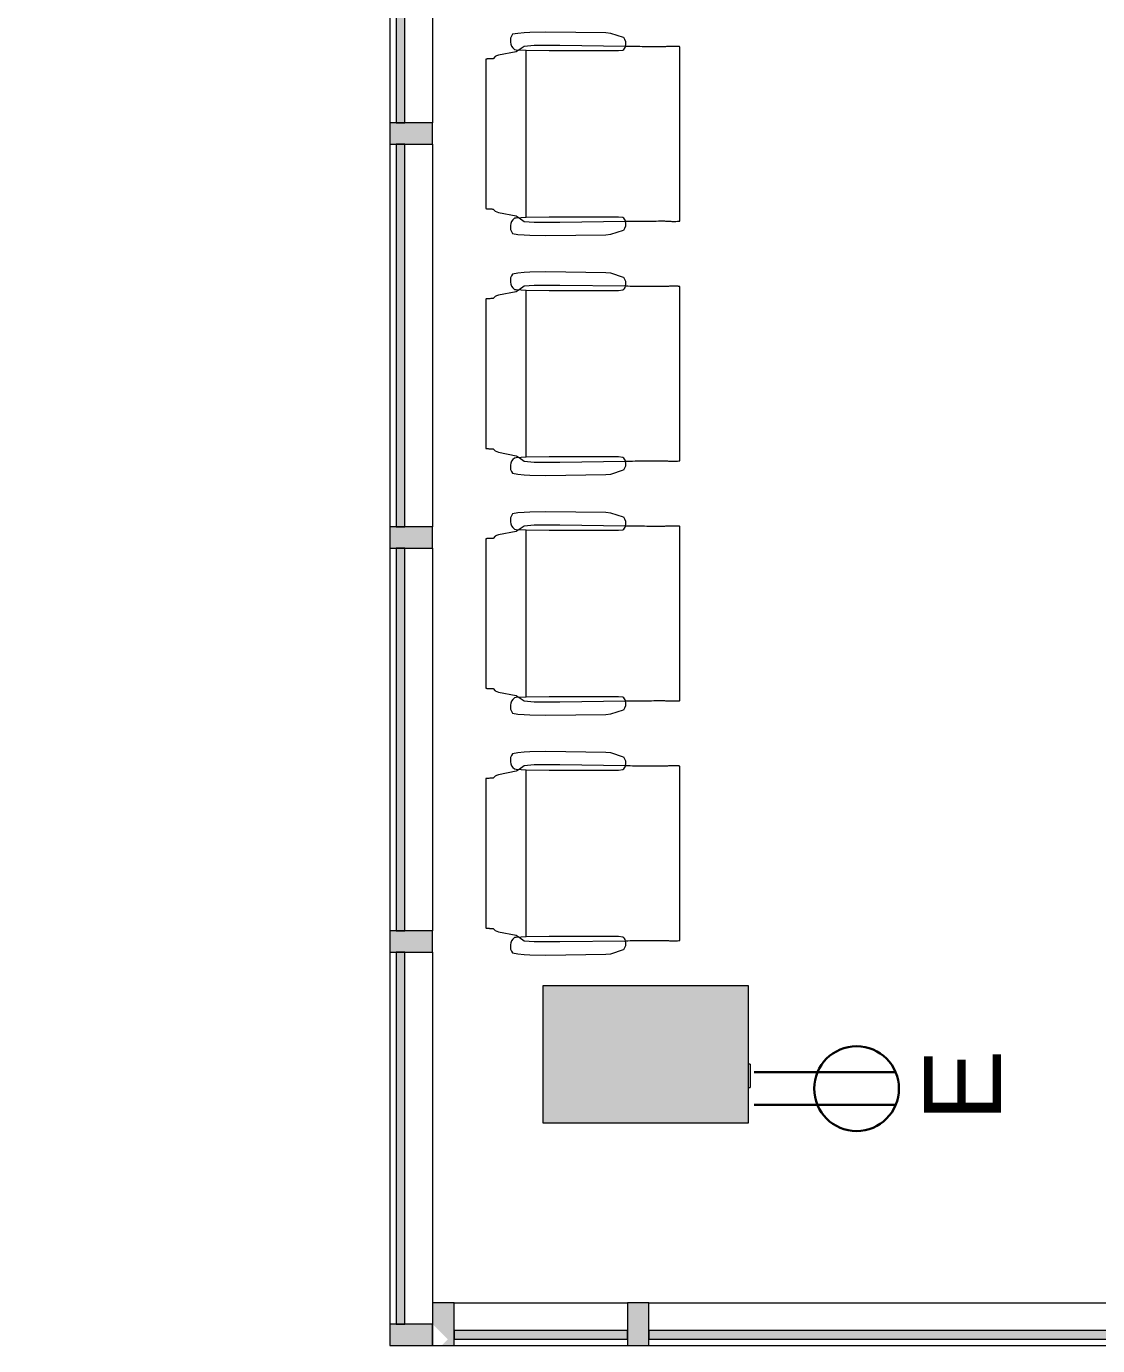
# Model space of a CAD drawing. Header units: inches. Extents: x 1180 to 3050, y -149 to 1363.
# Drawn here: x 1502 to 1627, y -149.3 to 4.8 of the extents above; entities that cross this region are included whole.
import ezdxf

# ---------------------------------------------------------------- set-up
doc = ezdxf.new("R2010")
doc.units = ezdxf.units.IN
doc.header["$MEASUREMENT"] = 0
for name, color, linetype, lineweight in [('A-ANNO-NOTE', 131, 'Continuous', 30), ('A-COLS', 52, 'Continuous', 13), ('A-GLAZ-CURT', 52, 'Continuous', 13), ('A-GLAZ-CWMG', 51, 'Continuous', 13), ('E-ELEC-FIXT', 91, 'Continuous', 13), ('I-FURN', 30, 'Continuous', 9)]:
    doc.layers.add(name, color=color, linetype=linetype, lineweight=lineweight)
doc.styles.add('Swis721 Lt BT', font='swissl.ttf', dxfattribs={"height": 9})

# ---------------------------------------------------------------- blocks, each defined once
blk = doc.blocks.new('Column Set - Column Set-6509051-FIRST FLOOR POWER _ SIGNAL')
at = {"layer": 'A-COLS', "lineweight": 9}
h = blk.add_hatch(color=7, dxfattribs=at)
h.paths.add_polyline_path([(3038.48, -123.25), (3038.48, -107.25), (3019.98, -107.25), (3019.98, -123.25)], flags=0)
h.paths.add_polyline_path([(2642.36, -123.25), (2651.67, -123.25), (2651.67, -107.25), (2642.36, -107.25)], flags=0)
h.paths.add_polyline_path([(2666.36, -123.25), (2666.36, -107.25), (2655.17, -107.25), (2655.17, -123.25)], flags=0)
h.paths.add_polyline_path([(2411.67, -123.25), (2411.67, -107.25), (2402.36, -107.25), (2402.36, -123.25)], flags=0)
h.paths.add_polyline_path([(2426.36, -123.25), (2426.36, -107.25), (2415.17, -107.25), (2415.17, -123.25)], flags=0)
h.paths.add_polyline_path([(2175.17, -123.25), (2186.36, -123.25), (2186.36, -107.25), (2175.17, -107.25), (2175.17, -115.8)], flags=0)
h.paths.add_polyline_path([(2162.36, -123.25), (2171.67, -123.25), (2171.67, -107.25), (2162.36, -107.25)], flags=0)
h.paths.add_polyline_path([(1922.3, -123.25), (1931.67, -123.25), (1931.67, -107.25), (1922.3, -107.25)], flags=0)
h.paths.add_polyline_path([(1935.17, -123.25), (1946.3, -123.25), (1946.3, -107.25), (1935.17, -107.25), (1935.17, -115.84)], flags=0)
h.paths.add_polyline_path([(1586.3, -123.25), (1586.3, -107.25), (1562.3, -107.25), (1562.3, -123.25), (1566.26, -123.25)], flags=0)
h.paths.add_polyline_path([(1571.47, 54.24), (1582.78, 65.55), (1565.81, 82.52), (1554.5, 71.21), (1567.73, 57.98)], flags=0)
h.paths.add_polyline_path([(3038.48, 111.75), (3038.48, 135.75), (3019.98, 135.75), (3019.98, 111.75), (3020.29, 111.75)], flags=0)
h.paths.add_polyline_path([(2642.36, 111.75), (2666.36, 111.75), (2666.36, 117.5), (2666.31, 117.5), (2666.31, 123.5), (2666.36, 123.5), (2666.36, 135.75), (2642.36, 135.75)], flags=0)
h.paths.add_polyline_path([(2882.36, 111.75), (2906.36, 111.75), (2906.36, 116.09), (2906.29, 116.09), (2906.29, 135.75), (2882.36, 135.75), (2882.36, 117.5)], flags=0)
h.paths.add_polyline_path([(2402.36, 111.75), (2426.36, 111.75), (2426.36, 135.75), (2402.36, 135.75), (2402.36, 123.07)], flags=0)
h.paths.add_polyline_path([(2162.36, 111.75), (2186.36, 111.75), (2186.36, 135.75), (2162.36, 135.75)], flags=0)
h.paths.add_polyline_path([(1922.3, 111.75), (1946.3, 111.75), (1946.3, 135.75), (1922.3, 135.75)], flags=0)
h.paths.add_polyline_path([(1681.4, 111.75), (1705.4, 111.75), (1705.4, 135.75), (1681.4, 135.75)], flags=0)
h.paths.add_polyline_path([(1401.76, 223.95), (1413.08, 235.26), (1396.11, 252.23), (1384.79, 240.92), (1398.32, 227.38)], flags=0)
h.paths.add_polyline_path([(1206.4, 231.75), (1222.4, 231.75), (1222.4, 255.75), (1206.4, 255.75)], flags=0)
h.paths.add_polyline_path([(3038.48, 351.75), (3038.48, 375.75), (3019.98, 375.75), (3019.98, 351.75), (3020.29, 351.75)], flags=0)
h.paths.add_polyline_path([(2886.54, 351.75), (2906.29, 351.75), (2906.29, 360.9), (2906.36, 360.9), (2906.36, 366.59), (2906.29, 366.59), (2906.29, 375.75), (2882.36, 375.75), (2882.36, 351.75)], flags=0)
h.paths.add_polyline_path([(2666.31, 351.75), (2666.36, 351.75), (2666.36, 364), (2666.31, 364), (2666.31, 370), (2666.36, 370), (2666.36, 375.75), (2642.36, 375.75), (2642.36, 351.75)], flags=0)
h.paths.add_polyline_path([(2402.36, 351.75), (2426.36, 351.75), (2426.36, 375.75), (2402.36, 375.75)], flags=0)
h.paths.add_polyline_path([(2178.1, 351.75), (2186.36, 351.75), (2186.36, 373.75), (2162.36, 373.75), (2162.36, 351.75), (2169.13, 351.75)], flags=0)
h.paths.add_polyline_path([(1946.3, 351.75), (1946.3, 373.75), (1922.3, 373.75), (1922.3, 351.75)], flags=0)
h.paths.add_polyline_path([(1465.4, 351.75), (1465.4, 375.75), (1441.4, 375.75), (1441.4, 351.75)], flags=0)
h.paths.add_polyline_path([(2014.17, 433.88), (2016.66, 439.88), (2008.17, 439.88)], flags=0)
h.paths.add_polyline_path([(2016.66, 439.88), (2020.17, 439.88), (2031.14, 450.85), (2024.07, 457.92), (2011.34, 445.19), (2015.59, 440.95)], flags=0)
h.paths.add_polyline_path([(2067.91, 487.62), (2084.88, 504.59), (2077.81, 511.66), (2060.84, 494.69), (2063.67, 491.86)], flags=0)
h.paths.add_polyline_path([(2163.48, 511.88), (2186.36, 511.88), (2186.36, 535.75), (2162.36, 535.75), (2162.36, 512.6)], flags=0)
h.paths.add_polyline_path([(1930.03, 518.02), (1947, 534.99), (1939.93, 542.07), (1922.95, 525.09), (1927.2, 520.85)], flags=0)
h.paths.add_polyline_path([(2118.15, 553.34), (2129.47, 564.66), (2120.98, 573.14), (2109.67, 561.83), (2113.69, 557.8)], flags=0)
h.paths.add_polyline_path([(1983.77, 571.76), (2000.74, 588.73), (1993.67, 595.81), (1976.69, 578.83), (1978.11, 577.42)], flags=0)
h.paths.add_polyline_path([(1856.49, 591.56), (1873.46, 608.53), (1866.39, 615.6), (1849.42, 598.63), (1856.08, 591.97)], flags=0)
h.paths.add_polyline_path([(2886.54, 591.75), (2906.29, 591.75), (2906.29, 611.15), (2906.36, 611.15), (2906.36, 615.75), (2882.36, 615.75), (2882.36, 591.75)], flags=0)
h.paths.add_polyline_path([(3038.48, 591.75), (3038.48, 615.75), (3019.98, 615.75), (3019.98, 591.75), (3036.81, 591.75)], flags=0)
h.paths.add_polyline_path([(2666.36, 591.75), (2666.36, 615.75), (2642.36, 615.75), (2642.36, 591.75), (2661.13, 591.75)], flags=0)
h.paths.add_polyline_path([(2426.36, 591.75), (2426.36, 615.75), (2402.36, 615.75), (2402.36, 591.75), (2408.36, 591.75)], flags=0)
h.paths.add_polyline_path([(1684.58, 591.75), (1705.35, 591.75), (1705.35, 615.75), (1704.32, 615.75), (1704.32, 615.57), (1696.32, 615.57), (1696.32, 615.75), (1681.4, 615.75), (1681.4, 591.75)], flags=0)
h.paths.add_polyline_path([(1465.4, 591.75), (1465.4, 615.75), (1441.4, 615.75), (1441.4, 591.75), (1456.03, 591.75)], flags=0)
h.paths.add_polyline_path([(1206.4, 591.75), (1222.4, 591.75), (1222.4, 615.75), (1206.4, 615.75), (1206.4, 605)], flags=0)
h.paths.add_polyline_path([(1910.23, 645.3), (1927.2, 662.27), (1920.13, 669.34), (1903.16, 652.37)], flags=0)
h.paths.add_polyline_path([(1783.65, 664.39), (1800.63, 681.37), (1793.55, 688.44), (1776.58, 671.47)], flags=0)
h.paths.add_polyline_path([(2056.6, 665.81), (2065.08, 674.29), (2048.11, 691.26), (2039.63, 682.78), (2049.29, 673.12)], flags=0)
h.paths.add_polyline_path([(1837.39, 718.13), (1854.37, 735.11), (1847.29, 742.18), (1830.32, 725.21), (1834.57, 720.96)], flags=0)
h.paths.add_polyline_path([(1990.13, 732.28), (1998.62, 740.76), (1981.64, 757.73), (1973.16, 749.25), (1989.31, 733.09)], flags=0)
h.paths.add_polyline_path([(2163.86, 743.75), (2180.44, 743.75), (2183.07, 761.75), (2160.36, 761.75), (2160.36, 744.08)], flags=0)
h.paths.add_polyline_path([(2184.36, 743.75), (2184.36, 761.75), (2183.36, 761.75), (2183.36, 743.75)], flags=0)
h.paths.add_polyline_path([(1705.4, 831.75), (1705.4, 855.75), (1681.4, 855.75), (1681.4, 831.75)], flags=0)
h.paths.add_polyline_path([(1206.4, 831.75), (1222.4, 831.75), (1222.4, 855.75), (1206.4, 855.75)], flags=0)
h.paths.add_polyline_path([(1465.4, 831.75), (1465.4, 855.75), (1441.4, 855.75), (1441.4, 831.75)], flags=0)
h.paths.add_polyline_path([(3019.98, 853.75), (3038.48, 853.75), (3038.48, 871.75), (3043.98, 874.5), (3043.98, 877.75), (3019.98, 877.75), (3019.98, 862.5)], flags=0)
h.paths.add_polyline_path([(2882.36, 853.75), (2906.36, 853.75), (2906.36, 877.75), (2882.36, 877.75), (2882.36, 865.49)], flags=0)
h.paths.add_polyline_path([(2650.11, 853.75), (2666.36, 853.75), (2666.36, 877.75), (2642.36, 877.75), (2642.36, 853.75)], flags=0)
h.paths.add_polyline_path([(2402.36, 853.75), (2426.36, 853.75), (2426.36, 877.75), (2402.36, 877.75)], flags=0)
h.paths.add_polyline_path([(2184.36, 859.75), (2184.36, 877.75), (2160.36, 877.75), (2160.36, 859.75), (2178.1, 859.75)], flags=0)
h.paths.add_polyline_path([(1946.9, 871.75), (1946.9, 895.75), (1928.9, 895.75), (1928.9, 871.75)], flags=0)
h.paths.add_polyline_path([(1922.9, 1071.75), (1946.9, 1071.75), (1946.9, 1095.75), (1922.9, 1095.75)], flags=0)
h.paths.add_polyline_path([(1705.4, 1071.75), (1705.4, 1095.75), (1681.4, 1095.75), (1681.4, 1071.75)], flags=0)
h.paths.add_polyline_path([(1441.4, 1071.75), (1465.4, 1071.75), (1465.4, 1095.75), (1441.4, 1095.75), (1441.4, 1073.89)], flags=0)
h.paths.add_polyline_path([(1212.03, 1071.75), (1222.4, 1071.75), (1222.4, 1095.75), (1206.4, 1095.75), (1206.4, 1071.75), (1208.68, 1071.75)], flags=0)
h.paths.add_polyline_path([(1922.9, 1191.75), (1946.9, 1191.75), (1946.9, 1215.75), (1922.9, 1215.75)], flags=0)
h.paths.add_polyline_path([(1946.9, 1338.25), (1946.9, 1356.25), (1940.4, 1356.25), (1938.9, 1354.75), (1922.9, 1354.75), (1922.9, 1338.25)], flags=0)
h.paths.add_polyline_path([(1799.9, 1338.25), (1823.9, 1338.25), (1823.87, 1354.75), (1799.9, 1354.75)], flags=0)
h.paths.add_polyline_path([(1705.4, 1338.25), (1705.4, 1354.75), (1681.4, 1354.75), (1681.4, 1338.25), (1695.06, 1338.25)], flags=0)
h.paths.add_polyline_path([(1566.26, 1338.25), (1586.9, 1338.25), (1586.9, 1354.75), (1562.9, 1354.75), (1562.9, 1338.25)], flags=0)
h.paths.add_polyline_path([(1185.4, 1338.25), (1222.4, 1338.25), (1222.4, 1354.75), (1185.4, 1354.75)], flags=0)
h.paths.add_polyline_path([(1445.44, 1338.25), (1465.4, 1338.25), (1465.4, 1354.75), (1441.4, 1354.75), (1441.4, 1338.25)], flags=0)
h.paths.add_polyline_path([(1340.84, 1338.25), (1343.9, 1338.25), (1343.9, 1354.75), (1319.9, 1354.75), (1319.9, 1338.25)], flags=0)
at = {"layer": 'A-COLS', "color": 8, "lineweight": 20}
for p, q in [((1586.3, -107.25), (1562.3, -107.25)), ((1562.3, -107.25), (1562.3, -123.25)), ((1586.3, -123.25), (1586.3, -107.25)), ((1562.3, -123.25), (1586.3, -123.25))]:
    blk.add_line(p, q, dxfattribs=at)
blk = doc.blocks.new('System Panel - Glazed-6520336-FIRST FLOOR POWER _ SIGNAL')
at = {"layer": 'A-GLAZ-CURT', "lineweight": 9}
blk.add_hatch(color=7, dxfattribs=at).paths.add_polyline_path([(-21.71, 0.75), (21.71, 0.75), (21.71, 1.75), (-21.71, 1.75)], flags=0)
at = {"layer": 'A-GLAZ-CURT', "color": 8, "lineweight": 20}
for p, q in [((21.71, 1.75), (-21.71, 1.75)), ((-21.71, 1.75), (-21.71, 0.75)), ((21.71, 0.75), (21.71, 1.75)), ((-21.71, 0.75), (21.71, 0.75))]:
    blk.add_line(p, q, dxfattribs=at)
blk = doc.blocks.new('Rectangular Mullion - 2_5_ x 5_ rectangular-6520313-FIRST FLOOR POWER _ SIGNAL')
at = {"layer": 'A-GLAZ-CWMG', "lineweight": 9}
blk.add_hatch(color=7, dxfattribs=at).paths.add_polyline_path([(0, -1.75), (0, 2.5), (-2.5, 2.5), (-2.5, -2.5), (0, -2.5)], flags=0)
at = {"layer": 'A-GLAZ-CWMG', "color": 8, "lineweight": 20}
for p, q in [((0, 2.5), (-2.5, 2.5)), ((-2.5, 2.5), (-2.5, -2.5)), ((0, -2.5), (0, 2.5)), ((-2.5, -2.5), (0, -2.5))]:
    blk.add_line(p, q, dxfattribs=at)
blk = doc.blocks.new('Rectangular Mullion - 2_5_ x 5_ rectangular-6520312-FIRST FLOOR POWER _ SIGNAL')
at = {"layer": 'A-GLAZ-CWMG', "lineweight": 9}
blk.add_hatch(color=7, dxfattribs=at).paths.add_polyline_path([(-2.5, 2.5), (0, 2.5), (0, 0), (-1.77, -1.77), (-1.04, -2.5), (-2.5, -2.5), (-2.5, 1.77)], flags=0)
at = {"layer": 'A-GLAZ-CWMG', "color": 8, "lineweight": 20}
for p, q in [((-2.5, 2.5), (0, 2.5)), ((-2.5, -2.5), (-2.5, 2.5)), ((0, 2.5), (0, -2.5)), ((0, -2.5), (-2.5, -2.5))]:
    blk.add_line(p, q, dxfattribs=at)
blk = doc.blocks.new('System Panel - Glazed-6520337-FIRST FLOOR POWER _ SIGNAL')
at = {"layer": 'A-GLAZ-CURT', "lineweight": 9}
blk.add_hatch(color=7, dxfattribs=at).paths.add_polyline_path([(-22.25, 1.75), (-22.25, 0.75), (22.25, 0.75), (22.25, 1.75), (-9.93, 1.75)], flags=0)
at = {"layer": 'A-GLAZ-CURT', "color": 8, "lineweight": 20}
for p, q in [((22.25, 1.75), (-22.25, 1.75)), ((-22.25, 1.75), (-22.25, 0.75)), ((22.25, 0.75), (22.25, 1.75)), ((-22.25, 0.75), (22.25, 0.75))]:
    blk.add_line(p, q, dxfattribs=at)
blk = doc.blocks.new('System Panel - Glazed-6520338-FIRST FLOOR POWER _ SIGNAL')
at = {"layer": 'A-GLAZ-CURT', "lineweight": 9}
blk.add_hatch(color=7, dxfattribs=at).paths.add_polyline_path([(-22.34, 0.75), (22.34, 0.75), (22.34, 1.75), (-22.34, 1.75)], flags=0)
at = {"layer": 'A-GLAZ-CURT', "color": 8, "lineweight": 20}
for p, q in [((22.34, 1.75), (-22.34, 1.75)), ((-22.34, 1.75), (-22.34, 0.75)), ((22.34, 0.75), (22.34, 1.75)), ((-22.34, 0.75), (22.34, 0.75))]:
    blk.add_line(p, q, dxfattribs=at)
blk = doc.blocks.new('Rectangular Mullion - 2_5_ x 5_ rectangular-6520307-FIRST FLOOR POWER _ SIGNAL')
at = {"layer": 'A-GLAZ-CWMG', "lineweight": 9}
blk.add_hatch(color=7, dxfattribs=at).paths.add_polyline_path([(1.25, -2.5), (-1.25, -2.5), (-1.25, 2.5), (1.25, 2.5), (1.25, -1.75)], flags=0)
at = {"layer": 'A-GLAZ-CWMG', "color": 8, "lineweight": 20}
for p, q in [((-1.25, 2.5), (1.25, 2.5)), ((-1.25, -2.5), (-1.25, 2.5)), ((1.25, 2.5), (1.25, -2.5)), ((1.25, -2.5), (-1.25, -2.5))]:
    blk.add_line(p, q, dxfattribs=at)
blk = doc.blocks.new('Rectangular Mullion - 2_5_ x 5_ rectangular-6520333-FIRST FLOOR POWER _ SIGNAL')
at = {"layer": 'A-GLAZ-CWMG', "lineweight": 9}
for p, q in [((1544.42, -56.15), (1544.42, -100.83)), ((1549.42, -56.15), (1549.42, -100.83))]:
    blk.add_line(p, q, dxfattribs=at)
blk = doc.blocks.new('Rectangular Mullion - 2_5_ x 5_ rectangular-6520334-FIRST FLOOR POWER _ SIGNAL')
at = {"layer": 'A-GLAZ-CWMG', "lineweight": 9}
for p, q in [((1544.42, 38.03), (1544.42, -6.47)), ((1549.42, 38.03), (1549.42, -6.47))]:
    blk.add_line(p, q, dxfattribs=at)
blk = doc.blocks.new('Rectangular Mullion - 2_5_ x 5_ rectangular-6520335-FIRST FLOOR POWER _ SIGNAL')
at = {"layer": 'A-GLAZ-CWMG', "lineweight": 9}
for p, q in [((1544.42, -103.33), (1544.42, -146.75)), ((1549.42, -103.33), (1549.42, -144.25))]:
    blk.add_line(p, q, dxfattribs=at)
blk = doc.blocks.new('System Panel - Glazed-6539384-FIRST FLOOR POWER _ SIGNAL')
at = {"layer": 'A-GLAZ-CURT', "lineweight": 9}
blk.add_hatch(color=7, dxfattribs=at).paths.add_polyline_path([(-10.125, 1.75), (-10.125, 0.75), (10.125, 0.75), (10.125, 1.75)], flags=0)
at = {"layer": 'A-GLAZ-CURT', "color": 8, "lineweight": 20}
for p, q in [((10.125, 1.75), (-10.125, 1.75)), ((-10.125, 1.75), (-10.125, 0.75)), ((10.125, 0.75), (10.125, 1.75)), ((-10.125, 0.75), (10.125, 0.75))]:
    blk.add_line(p, q, dxfattribs=at)
blk = doc.blocks.new('System Panel - Glazed-6522019-FIRST FLOOR POWER _ SIGNAL')
at = {"layer": 'A-GLAZ-CURT', "lineweight": 9}
blk.add_hatch(color=7, dxfattribs=at).paths.add_polyline_path([(-28.75, 1.75), (-28.75, 0.75), (28.75, 0.75), (28.75, 1.75), (4.96, 1.75)], flags=0)
at = {"layer": 'A-GLAZ-CURT', "color": 8, "lineweight": 20}
for p, q in [((28.75, 1.75), (-28.75, 1.75)), ((-28.75, 1.75), (-28.75, 0.75)), ((28.75, 0.75), (28.75, 1.75)), ((-28.75, 0.75), (28.75, 0.75))]:
    blk.add_line(p, q, dxfattribs=at)
blk = doc.blocks.new('Rectangular Mullion - 2_5_ x 5_ rectangular-V4-FIRST FLOOR POWER _ SIGNAL')
at = {"layer": 'A-GLAZ-CWMG', "lineweight": 9}
for p, q in [((1814.67, -144.25), (1872.17, -144.25)), ((1814.67, -149.25), (1872.17, -149.25))]:
    blk.add_line(p, q, dxfattribs=at)
blk = doc.blocks.new('Rectangular Mullion - 2_5_ x 5_ rectangular-6539383-FIRST FLOOR POWER _ SIGNAL')
at = {"layer": 'A-GLAZ-CWMG', "lineweight": 9}
for p, q in [((1551.92, -144.25), (1572.17, -144.25)), ((1551.92, -149.25), (1572.17, -149.25))]:
    blk.add_line(p, q, dxfattribs=at)
blk = doc.blocks.new('HermanMiller_Collection_Eames_AluminumGroup_SideChair - Arms Swivel Base-6572002-FIRST FLOOR POWER _ SIGNAL')
at = {"layer": 'I-FURN'}
for p, q in [((-6.45, 11.77), (-7.06, 11.66)), ((-5.68, 11.84), (-6.45, 11.77)), ((-5.03, 11.87), (-5.68, 11.84)), ((-3.17, 11.92), (-5.03, 11.87)), ((3.83, 11.82), (-3.17, 11.92)), ((4.42, 11.76), (3.83, 11.82)), ((5.92, 11.27), (4.42, 11.76)), ((-6.61, 9.61), (-8.68, 9.21)), ((-6.84, 9.88), (-6.61, 9.86)), ((-6.61, 9.86), (-5.45, 9.79)), ((-6.28, 9.84), (-6.61, 9.61)), ((-5.68, 10.24), (-6.28, 9.84)), ((-4.52, 10.35), (-5.68, 10.24)), ((-5.45, 9.79), (-2.77, 9.75)), ((-5.45, -9.73), (-5.45, 9.79)), ((-1.52, 10.35), (-4.52, 10.35)), ((-2.77, 9.75), (5.32, 9.75)), ((6.15, 10.24), (-1.52, 10.35)), ((5.32, 9.75), (5.82, 9.81)), ((12.47, -10.14), (12.47, 10.2)), ((-10.16, 8.75), (-10.16, -8.68)), ((-9.06, 9.06), (-9.32, 8.8)), ((-8.92, 9.13), (-9.06, 9.06)), ((-8.68, 9.21), (-8.92, 9.13)), ((-9.32, -8.74), (-9.06, -8.99)), ((-9.06, -8.99), (-8.68, -9.14)), ((-8.68, -9.14), (-6.61, -9.54)), ((-6.61, -9.79), (-6.84, -9.81)), ((-6.61, -9.54), (-6.28, -9.77)), ((-5.45, -9.73), (-6.61, -9.79)), ((-6.28, -9.77), (-5.68, -10.18)), ((-5.68, -10.18), (-4.52, -10.28)), ((-2.77, -9.68), (-5.45, -9.73)), ((-4.52, -10.28), (-1.52, -10.28)), ((5.32, -9.68), (-2.77, -9.68)), ((-1.52, -10.28), (6.15, -10.17)), ((5.82, -9.74), (5.32, -9.68)), ((-7.06, -11.59), (-6.45, -11.7)), ((-6.45, -11.7), (-5.68, -11.77)), ((-5.68, -11.77), (-5.03, -11.8)), ((-5.03, -11.8), (-3.17, -11.85)), ((-3.17, -11.85), (3.83, -11.75)), ((3.83, -11.75), (4.42, -11.69)), ((4.42, -11.69), (5.92, -11.2))]:
    blk.add_line(p, q, dxfattribs=at)
for centre, radius, start, end in [((-5.99, 10.89), 1.32, 144.065, 229.935), ((5.07, 10.55), 1.12, 343.9109, 40.257), ((5.4, 10.47), 0.781, 302.3218, 343.1534), ((-5.99, -10.82), 1.32, 130.065, 215.935), ((5.4, -10.4), 0.781, 16.8466, 57.6782), ((5.07, -10.48), 1.12, 319.743, 16.0891)]:
    blk.add_arc(centre, radius, start, end, dxfattribs=at)
for points in [[(10.56, 10.2), (9.82, 10.2), (8.34, 10.21), (6.88, 10.23), (6.15, 10.24)], [(11.53, 10.25), (11.37, 10.24), (11.04, 10.23), (10.72, 10.21), (10.56, 10.2)], [(6.15, -10.17), (6.88, -10.16), (8.34, -10.15), (9.82, -10.14), (10.56, -10.13)], [(10.56, -10.13), (10.72, -10.14), (11.04, -10.16), (11.37, -10.17), (11.53, -10.18)]]:
    blk.add_open_spline(points, degree=3, dxfattribs=at)
for points, knots in [([(12.47, 10.2), (12.47, 10.21), (12.47, 10.21), (12.44, 10.22), (12.38, 10.23), (12.31, 10.23), (12.23, 10.24), (12.09, 10.25), (11.86, 10.25), (11.65, 10.25), (11.53, 10.25)], [0, 0, 0, 0, 0.090909, 0.181818, 0.272727, 0.363636, 0.454545, 0.545455, 0.727273, 1, 1, 1, 1]), ([(-9.32, 8.8), (-9.51, 8.8), (-9.78, 8.79), (-10, 8.78), (-10.09, 8.77), (-10.14, 8.76), (-10.16, 8.75), (-10.16, 8.75)], [0, 0, 0, 0, 0.444444, 0.666667, 0.777778, 0.888889, 1, 1, 1, 1]), ([(-10.16, -8.68), (-10.16, -8.68), (-10.14, -8.69), (-10.09, -8.7), (-10.03, -8.71), (-9.94, -8.71), (-9.84, -8.72), (-9.69, -8.73), (-9.51, -8.73), (-9.37, -8.74), (-9.32, -8.74)], [0, 0, 0, 0, 0.111111, 0.222222, 0.333333, 0.444444, 0.555556, 0.666667, 0.888889, 1, 1, 1, 1]), ([(11.53, -10.18), (11.61, -10.18), (11.77, -10.18), (12.1, -10.18), (12.4, -10.16), (12.47, -10.14), (12.47, -10.14)], [0, 0, 0, 0, 0.181818, 0.363636, 0.727273, 1, 1, 1, 1])]:
    blk.add_open_spline(points, degree=3, knots=knots, dxfattribs=at)
blk = doc.blocks.new('PS - Power Device _Wall Base_ - Duplex-7006933-FIRST FLOOR POWER _ SIGNAL')
at = {"layer": 'E-ELEC-FIXT', "lineweight": 9}
for p, q in [((2655.36, -32.63), (2655.17, -32.63)), ((2655.36, -32.63), (2655.36, -35.38)), ((2655.17, -35.38), (2655.36, -35.38))]:
    blk.add_line(p, q, dxfattribs=at)

msp = doc.modelspace()

# ---------------------------------------------------------------- linework, layer by layer
at = {"layer": 'A-ANNO-NOTE'}
for p, q in [((1586.95, -117.33), (1603.48, -117.33)), ((1586.95, -117.33), (1603.48, -117.33)), ((1586.95, -121.16), (1603.48, -121.16))]:
    msp.add_line(p, q, dxfattribs=at)
msp.add_circle((1598.91, -119.25), 4.95, dxfattribs=at)

# ---------------------------------------------------------------- block references
at = {"layer": 'A-COLS', "lineweight": 9}
msp.add_blockref('Column Set - Column Set-6509051-FIRST FLOOR POWER _ SIGNAL', (0, 0), dxfattribs=at)
at = {"layer": 'A-GLAZ-CURT', "lineweight": 9}
for name, p, rotation in [('System Panel - Glazed-6520337-FIRST FLOOR POWER _ SIGNAL', (1546.92, 15.78), 90), ('System Panel - Glazed-6520338-FIRST FLOOR POWER _ SIGNAL', (1546.92, -31.31), 90), ('System Panel - Glazed-6520338-FIRST FLOOR POWER _ SIGNAL', (1546.92, -78.49), 90), ('System Panel - Glazed-6520336-FIRST FLOOR POWER _ SIGNAL', (1546.92, -125.04), 90), ('System Panel - Glazed-6539384-FIRST FLOOR POWER _ SIGNAL', (1562.05, -146.75), 180), ('System Panel - Glazed-6522019-FIRST FLOOR POWER _ SIGNAL', (1603.42, -146.75), 180)]:
    msp.add_blockref(name, p, dxfattribs=dict(at, rotation=rotation))
at = {"layer": 'A-GLAZ-CWMG', "lineweight": 9}
for name, p in [('Rectangular Mullion - 2_5_ x 5_ rectangular-6520334-FIRST FLOOR POWER _ SIGNAL', (0, 0)), ('Rectangular Mullion - 2_5_ x 5_ rectangular-6520333-FIRST FLOOR POWER _ SIGNAL', (0, 47.18)), ('Rectangular Mullion - 2_5_ x 5_ rectangular-6520333-FIRST FLOOR POWER _ SIGNAL', (0, 0)), ('Rectangular Mullion - 2_5_ x 5_ rectangular-6520335-FIRST FLOOR POWER _ SIGNAL', (0, 0)), ('Rectangular Mullion - 2_5_ x 5_ rectangular-6539383-FIRST FLOOR POWER _ SIGNAL', (0, 0)), ('Rectangular Mullion - 2_5_ x 5_ rectangular-V4-FIRST FLOOR POWER _ SIGNAL', (-240, 0))]:
    msp.add_blockref(name, p, dxfattribs=at)
at = {"layer": 'A-GLAZ-CWMG', "lineweight": 9, "extrusion": (0, 0, -1), "rotation": 90}
for p in [(-1546.92, -7.72), (-1546.92, -54.9), (-1546.92, -102.08)]:
    msp.add_blockref('Rectangular Mullion - 2_5_ x 5_ rectangular-6520307-FIRST FLOOR POWER _ SIGNAL', p, dxfattribs=at)
at = {"layer": 'A-GLAZ-CWMG', "lineweight": 9, "extrusion": (0, 0, -1)}
for name, p in [('Rectangular Mullion - 2_5_ x 5_ rectangular-6520312-FIRST FLOOR POWER _ SIGNAL', (-1549.42, -146.75)), ('Rectangular Mullion - 2_5_ x 5_ rectangular-6520307-FIRST FLOOR POWER _ SIGNAL', (-1573.42, -146.75))]:
    msp.add_blockref(name, p, dxfattribs=at)
at = {"layer": 'A-GLAZ-CWMG', "lineweight": 9, "rotation": 270}
msp.add_blockref('Rectangular Mullion - 2_5_ x 5_ rectangular-6520313-FIRST FLOOR POWER _ SIGNAL', (1546.92, -149.25), dxfattribs=at)
at = {"layer": 'E-ELEC-FIXT', "lineweight": 9}
msp.add_blockref('PS - Power Device _Wall Base_ - Duplex-7006933-FIRST FLOOR POWER _ SIGNAL', (-1068.88, -83.75), dxfattribs=at)
at = {"layer": 'I-FURN'}
for p in [(1565.8, -7.81), (1565.8, -35.81), (1565.8, -63.81), (1565.8, -91.81)]:
    msp.add_blockref('HermanMiller_Collection_Eames_AluminumGroup_SideChair - Arms Swivel Base-6572002-FIRST FLOOR POWER _ SIGNAL', p, dxfattribs=at)

# ---------------------------------------------------------------- texts
at = {"layer": 'A-ANNO-NOTE', "lineweight": 9, "insert": (1606.78, -123.08), "char_height": 9, "width": 9.393, "attachment_point": 1, "rotation": 90, "style": 'Swis721 Lt BT'}
msp.add_mtext('E', dxfattribs=at)

doc.saveas('drawing.dxf')
